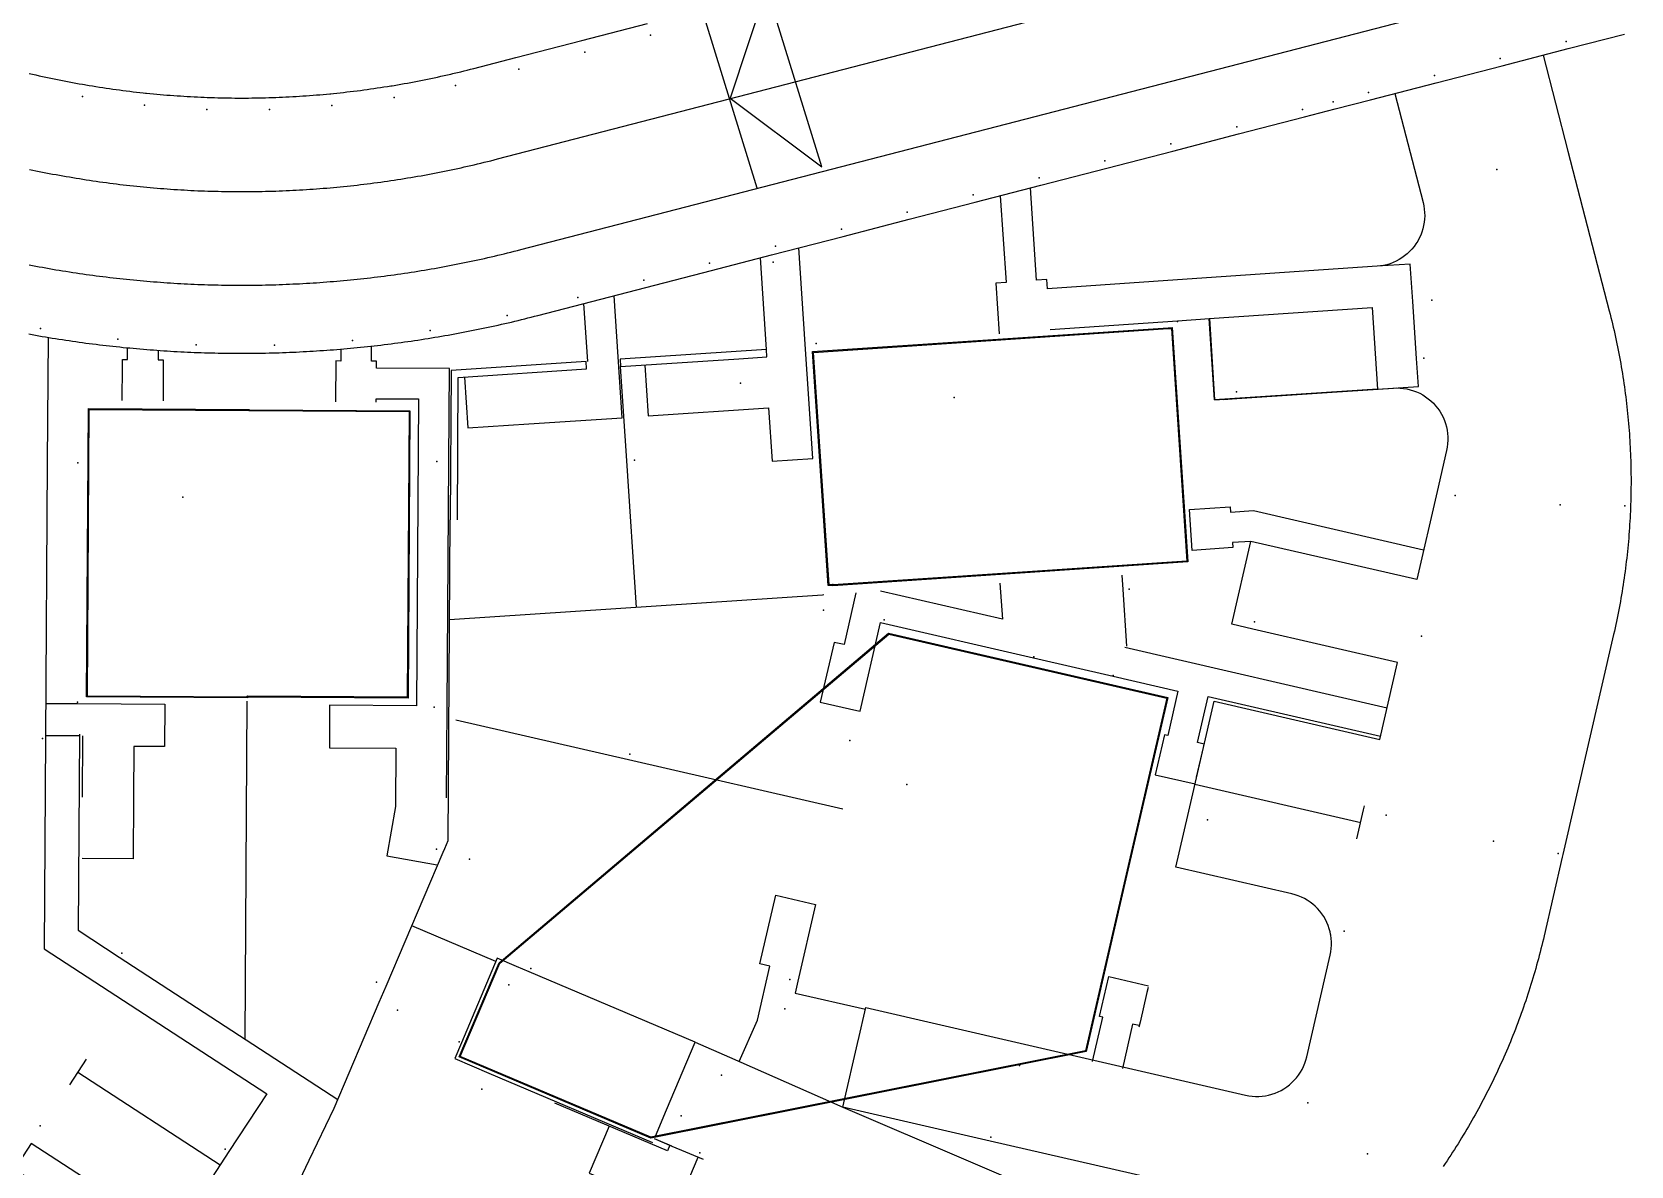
# Model space of a CAD drawing. Extents: x 0 to 368707, y -1 to 358204.
# Drawn here: x 368386.21 to 368433.2, y 357723.2 to 357756.52 of the extents above; entities that cross this region are included whole.
import ezdxf

# ---------------------------------------------------------------- set-up
doc = ezdxf.new("R2010")
doc.units = 0
doc.header["$MEASUREMENT"] = 0
for name, color, linetype in [('3D_LINES', 3, 'Continuous'), ('3D_Points', 1, 'Continuous'), ('PLOTS EXTERNAL LEVEL', 6, 'Continuous'), ('PLOTS FFL', 5, 'Continuous')]:
    doc.layers.add(name, color=color, linetype=linetype)

msp = doc.modelspace()

# ---------------------------------------------------------------- linework, layer by layer
at = {"layer": '3D_LINES'}
for points in [[(368386.129, 357752.487, 53.405), (368386.227, 357752.466, 53.405), (368386.324, 357752.446, 53.38), (368386.422, 357752.426, 53.38), (368386.52, 357752.407, 53.38), (368386.618, 357752.387, 53.38), (368386.716, 357752.368, 53.38), (368386.814, 357752.35, 53.38), (368386.912, 357752.331, 53.38), (368387.011, 357752.313, 53.38), (368387.109, 357752.296, 53.38), (368387.207, 357752.279, 53.38), (368387.306, 357752.262, 53.38), (368387.404, 357752.245, 53.38), (368387.503, 357752.229, 53.38), (368387.601, 357752.213, 53.38), (368387.7, 357752.197, 53.38), (368387.799, 357752.182, 53.38), (368387.897, 357752.167, 53.38), (368387.996, 357752.152, 53.38), (368388.095, 357752.137, 53.38), (368388.194, 357752.123, 53.38), (368388.293, 357752.11, 53.356), (368388.392, 357752.096, 53.356), (368388.491, 357752.083, 53.356), (368388.59, 357752.071, 53.356), (368388.689, 357752.058, 53.356), (368388.788, 357752.046, 53.356), (368388.887, 357752.034, 53.356), (368388.986, 357752.023, 53.356), (368389.085, 357752.012, 53.356), (368389.185, 357752.001, 53.356), (368389.284, 357751.991, 53.356), (368389.383, 357751.981, 53.356), (368389.483, 357751.971, 53.356), (368389.582, 357751.962, 53.356), (368389.682, 357751.953, 53.356), (368389.781, 357751.944, 53.356), (368389.881, 357751.935, 53.356), (368389.98, 357751.927, 53.356), (368390.08, 357751.92, 53.356), (368390.179, 357751.912, 53.356), (368390.279, 357751.905, 53.336), (368390.378, 357751.898, 53.336), (368390.478, 357751.892, 53.336), (368390.578, 357751.886, 53.336), (368390.677, 357751.88, 53.336), (368390.777, 357751.874, 53.336), (368390.877, 357751.869, 53.336), (368390.977, 357751.865, 53.336), (368391.076, 357751.86, 53.336), (368391.176, 357751.856, 53.336), (368391.276, 357751.852, 53.336), (368391.376, 357751.849, 53.336), (368391.475, 357751.846, 53.336), (368391.575, 357751.843, 53.336), (368391.675, 357751.841, 53.336), (368391.775, 357751.838, 53.336), (368391.875, 357751.837, 53.336), (368391.975, 357751.835, 53.336), (368392.074, 357751.834, 53.336), (368392.174, 357751.833, 53.336), (368392.274, 357751.833, 53.322), (368392.374, 357751.833, 53.322), (368392.474, 357751.833, 53.322), (368392.574, 357751.833, 53.322), (368392.674, 357751.834, 53.322), (368392.773, 357751.836, 53.322), (368392.873, 357751.837, 53.322), (368392.973, 357751.839, 53.322), (368393.073, 357751.841, 53.322), (368393.173, 357751.844, 53.322), (368393.273, 357751.847, 53.322), (368393.372, 357751.85, 53.322), (368393.472, 357751.853, 53.322), (368393.572, 357751.857, 53.322), (368393.672, 357751.861, 53.322), (368393.771, 357751.866, 53.322), (368393.871, 357751.871, 53.322), (368393.971, 357751.876, 53.322), (368394.071, 357751.882, 53.322), (368394.17, 357751.887, 53.322), (368394.27, 357751.894, 53.312), (368394.37, 357751.9, 53.312), (368394.469, 357751.907, 53.312), (368394.569, 357751.914, 53.312), (368394.668, 357751.922, 53.312), (368394.768, 357751.929, 53.312), (368394.867, 357751.938, 53.312), (368394.967, 357751.946, 53.312), (368395.066, 357751.955, 53.312), (368395.166, 357751.964, 53.312), (368395.265, 357751.974, 53.312), (368395.365, 357751.984, 53.312), (368395.464, 357751.994, 53.312), (368395.563, 357752.004, 53.312), (368395.662, 357752.015, 53.312), (368395.762, 357752.026, 53.312), (368395.861, 357752.038, 53.312), (368395.96, 357752.049, 53.312), (368396.059, 357752.062, 53.312), (368396.158, 357752.074, 53.312), (368396.257, 357752.087, 53.307), (368396.356, 357752.1, 53.307), (368396.455, 357752.114, 53.307), (368396.554, 357752.127, 53.307), (368396.653, 357752.141, 53.307), (368396.752, 357752.156, 53.307), (368396.85, 357752.171, 53.307), (368396.949, 357752.186, 53.307), (368397.048, 357752.201, 53.307), (368397.146, 357752.217, 53.307), (368397.245, 357752.233, 53.307), (368397.343, 357752.249, 53.307), (368397.442, 357752.266, 53.307), (368397.54, 357752.283, 53.307), (368397.639, 357752.301, 53.307), (368397.737, 357752.318, 53.307), (368397.835, 357752.337, 53.307), (368397.933, 357752.355, 53.307), (368398.031, 357752.374, 53.307), (368398.129, 357752.393, 53.307), (368398.227, 357752.412, 53.308), (368398.325, 357752.432, 53.308), (368398.423, 357752.452, 53.308), (368398.521, 357752.472, 53.308), (368398.618, 357752.493, 53.308), (368398.716, 357752.514, 53.308), (368398.814, 357752.535, 53.308), (368398.911, 357752.557, 53.308), (368399.009, 357752.579, 53.308), (368399.106, 357752.601, 53.308), (368399.203, 357752.624, 53.308), (368399.3, 357752.646, 53.308), (368399.397, 357752.67, 53.308), (368399.494, 357752.693, 53.308), (368399.591, 357752.717, 53.308), (368399.688, 357752.741, 53.308), (368399.785, 357752.766, 53.308), (368399.882, 357752.791, 53.308), (368431.813, 357761.061, 53.594)], [(368386.124, 357749.682, 53.38), (368386.222, 357749.663, 53.38), (368386.32, 357749.645, 53.38), (368386.418, 357749.626, 53.38), (368386.516, 357749.608, 53.38), (368386.614, 357749.591, 53.38), (368386.713, 357749.573, 53.38), (368386.811, 357749.556, 53.38), (368386.909, 357749.539, 53.38), (368387.008, 357749.523, 53.38), (368387.106, 357749.507, 53.38), (368387.205, 357749.491, 53.38), (368387.304, 357749.475, 53.38), (368387.402, 357749.46, 53.38), (368387.501, 357749.445, 53.38), (368387.6, 357749.431, 53.38), (368387.698, 357749.416, 53.38), (368387.797, 357749.402, 53.38), (368387.896, 357749.388, 53.356), (368387.995, 357749.375, 53.356), (368388.094, 357749.362, 53.356), (368388.193, 357749.349, 53.356), (368388.292, 357749.336, 53.356), (368388.391, 357749.324, 53.356), (368388.49, 357749.312, 53.356), (368388.589, 357749.301, 53.356), (368388.689, 357749.289, 53.356), (368388.788, 357749.278, 53.356), (368388.887, 357749.267, 53.356), (368388.986, 357749.257, 53.356), (368389.086, 357749.247, 53.356), (368389.185, 357749.237, 53.356), (368389.284, 357749.227, 53.356), (368389.384, 357749.218, 53.356), (368389.483, 357749.209, 53.356), (368389.583, 357749.201, 53.356), (368389.682, 357749.192, 53.356), (368389.782, 357749.184, 53.356), (368389.881, 357749.177, 53.356), (368389.981, 357749.169, 53.356), (368390.08, 357749.162, 53.336), (368390.18, 357749.155, 53.336), (368390.279, 357749.149, 53.336), (368390.379, 357749.143, 53.336), (368390.479, 357749.137, 53.336), (368390.578, 357749.131, 53.336), (368390.678, 357749.126, 53.336), (368390.778, 357749.121, 53.336), (368390.877, 357749.116, 53.336), (368390.977, 357749.112, 53.336), (368391.077, 357749.108, 53.336), (368391.177, 357749.104, 53.336), (368391.276, 357749.101, 53.336), (368391.376, 357749.097, 53.336), (368391.476, 357749.095, 53.336), (368391.576, 357749.092, 53.336), (368391.676, 357749.09, 53.336), (368391.775, 357749.088, 53.336), (368391.875, 357749.086, 53.336), (368391.975, 357749.085, 53.336), (368392.075, 357749.084, 53.336), (368392.175, 357749.083, 53.336), (368392.274, 357749.083, 53.321), (368392.374, 357749.083, 53.321), (368392.474, 357749.083, 53.321), (368392.574, 357749.083, 53.321), (368392.674, 357749.084, 53.321), (368392.774, 357749.085, 53.321), (368392.873, 357749.087, 53.321), (368392.973, 357749.088, 53.321), (368393.073, 357749.09, 53.321), (368393.173, 357749.093, 53.321), (368393.273, 357749.095, 53.321), (368393.372, 357749.098, 53.321), (368393.472, 357749.102, 53.321), (368393.572, 357749.105, 53.321), (368393.672, 357749.109, 53.321), (368393.771, 357749.113, 53.321), (368393.871, 357749.118, 53.321), (368393.971, 357749.122, 53.321), (368394.071, 357749.127, 53.321), (368394.17, 357749.133, 53.321), (368394.27, 357749.138, 53.321), (368394.37, 357749.144, 53.321), (368394.469, 357749.151, 53.312), (368394.569, 357749.157, 53.312), (368394.668, 357749.164, 53.312), (368394.768, 357749.171, 53.312), (368394.867, 357749.179, 53.312), (368394.967, 357749.187, 53.312), (368395.066, 357749.195, 53.312), (368395.166, 357749.203, 53.312), (368395.265, 357749.212, 53.312), (368395.365, 357749.221, 53.312), (368395.464, 357749.23, 53.312), (368395.564, 357749.24, 53.312), (368395.663, 357749.25, 53.312), (368395.762, 357749.26, 53.312), (368395.861, 357749.27, 53.312), (368395.961, 357749.281, 53.312), (368396.06, 357749.292, 53.312), (368396.159, 357749.304, 53.312), (368396.258, 357749.316, 53.312), (368396.357, 357749.328, 53.312), (368396.456, 357749.34, 53.312), (368396.555, 357749.353, 53.307), (368396.654, 357749.365, 53.307), (368396.753, 357749.379, 53.307), (368396.852, 357749.392, 53.307), (368396.951, 357749.406, 53.307), (368397.05, 357749.42, 53.307), (368397.149, 357749.435, 53.307), (368397.247, 357749.449, 53.307), (368397.346, 357749.464, 53.307), (368397.445, 357749.48, 53.307), (368397.543, 357749.495, 53.307), (368397.642, 357749.511, 53.307), (368397.74, 357749.528, 53.307), (368397.839, 357749.544, 53.307), (368397.937, 357749.561, 53.307), (368398.036, 357749.578, 53.307), (368398.134, 357749.596, 53.307), (368398.232, 357749.613, 53.307), (368398.33, 357749.631, 53.307), (368398.428, 357749.65, 53.307), (368398.526, 357749.668, 53.307), (368398.624, 357749.687, 53.307), (368398.722, 357749.707, 53.308), (368398.82, 357749.726, 53.308), (368398.918, 357749.746, 53.308), (368399.016, 357749.766, 53.308), (368399.114, 357749.787, 53.308), (368399.211, 357749.807, 53.308), (368399.309, 357749.828, 53.308), (368399.406, 357749.85, 53.308), (368399.504, 357749.871, 53.308), (368399.601, 357749.893, 53.308), (368399.698, 357749.915, 53.308), (368399.796, 357749.938, 53.308), (368399.893, 357749.961, 53.308), (368399.99, 357749.984, 53.308), (368400.087, 357750.007, 53.308), (368400.184, 357750.031, 53.308), (368400.281, 357750.055, 53.308), (368400.378, 357750.079, 53.308), (368400.475, 357750.104, 53.308), (368400.571, 357750.129, 53.308), (368432.503, 357758.399, 53.594)], [(368409.415, 357752.557, 53.384), (368407.935, 357757.337, 53.384), (368407.788, 357757.811, 53.384), (368406.721, 357754.583, 53.359), (368409.415, 357752.557, 53.384)], [(368405.883, 357757.202, 53.359), (368405.998, 357756.832, 53.359), (368407.51, 357751.948, 53.359)], [(368386.126, 357755.305, 53.405), (368386.223, 357755.283, 53.405), (368386.321, 357755.26, 53.405), (368386.418, 357755.238, 53.405), (368386.516, 357755.217, 53.405), (368386.613, 357755.196, 53.405), (368386.711, 357755.175, 53.405), (368386.809, 357755.154, 53.405), (368386.907, 357755.134, 53.38), (368387.005, 357755.114, 53.38), (368387.103, 357755.095, 53.38), (368387.201, 357755.076, 53.38), (368387.299, 357755.057, 53.38), (368387.398, 357755.038, 53.38), (368387.496, 357755.02, 53.38), (368387.594, 357755.003, 53.38), (368387.693, 357754.985, 53.38), (368387.747, 357754.976, 53.38), (368387.791, 357754.968, 53.38), (368387.89, 357754.952, 53.38), (368387.988, 357754.936, 53.38), (368388.087, 357754.92, 53.38), (368388.186, 357754.904, 53.38), (368388.285, 357754.889, 53.38), (368388.384, 357754.874, 53.38), (368388.483, 357754.86, 53.38), (368388.582, 357754.846, 53.38), (368388.681, 357754.832, 53.356), (368388.78, 357754.819, 53.356), (368388.879, 357754.806, 53.356), (368388.978, 357754.793, 53.356), (368389.077, 357754.781, 53.356), (368389.176, 357754.769, 53.356), (368389.276, 357754.758, 53.356), (368389.375, 357754.747, 53.356), (368389.474, 357754.736, 53.356), (368389.547, 357754.728, 53.356), (368389.574, 357754.726, 53.356), (368389.673, 357754.715, 53.356), (368389.773, 357754.706, 53.356), (368389.872, 357754.696, 53.356), (368389.972, 357754.688, 53.356), (368390.072, 357754.679, 53.356), (368390.171, 357754.671, 53.356), (368390.271, 357754.663, 53.356), (368390.371, 357754.655, 53.356), (368390.47, 357754.648, 53.336), (368390.57, 357754.642, 53.336), (368390.67, 357754.635, 53.336), (368390.77, 357754.629, 53.336), (368390.869, 357754.624, 53.336), (368390.969, 357754.618, 53.336), (368391.069, 357754.613, 53.336), (368391.169, 357754.609, 53.336), (368391.269, 357754.605, 53.336), (368391.359, 357754.601, 53.336), (368391.369, 357754.601, 53.336), (368391.469, 357754.597, 53.336), (368391.568, 357754.594, 53.336), (368391.668, 357754.591, 53.336), (368391.768, 357754.589, 53.336), (368391.868, 357754.587, 53.336), (368391.968, 357754.586, 53.336), (368392.068, 357754.584, 53.336), (368392.168, 357754.583, 53.336), (368392.268, 357754.583, 53.322), (368392.368, 357754.583, 53.322), (368392.468, 357754.583, 53.322), (368392.568, 357754.583, 53.322), (368392.668, 357754.584, 53.322), (368392.768, 357754.586, 53.322), (368392.868, 357754.587, 53.322), (368392.968, 357754.589, 53.322), (368393.068, 357754.592, 53.322), (368393.168, 357754.595, 53.322), (368393.174, 357754.595, 53.322), (368393.268, 357754.598, 53.322), (368393.368, 357754.601, 53.322), (368393.467, 357754.605, 53.322), (368393.567, 357754.609, 53.322), (368393.667, 357754.614, 53.322), (368393.767, 357754.619, 53.322), (368393.867, 357754.624, 53.322), (368393.967, 357754.63, 53.322), (368394.066, 357754.636, 53.322), (368394.166, 357754.643, 53.312), (368394.266, 357754.649, 53.312), (368394.366, 357754.657, 53.312), (368394.465, 357754.664, 53.312), (368394.565, 357754.672, 53.312), (368394.665, 357754.68, 53.312), (368394.764, 357754.689, 53.312), (368394.864, 357754.698, 53.312), (368394.963, 357754.707, 53.312), (368394.987, 357754.71, 53.312), (368395.063, 357754.717, 53.312), (368395.162, 357754.727, 53.312), (368395.262, 357754.738, 53.312), (368395.361, 357754.748, 53.312), (368395.46, 357754.76, 53.312), (368395.56, 357754.771, 53.312), (368395.659, 357754.783, 53.312), (368395.758, 357754.795, 53.312), (368395.857, 357754.808, 53.312), (368395.956, 357754.821, 53.307), (368396.056, 357754.834, 53.307), (368396.155, 357754.848, 53.307), (368396.254, 357754.862, 53.307), (368396.352, 357754.877, 53.307), (368396.451, 357754.892, 53.307), (368396.55, 357754.907, 53.307), (368396.649, 357754.922, 53.307), (368396.748, 357754.938, 53.307), (368396.788, 357754.945, 53.307), (368396.846, 357754.954, 53.307), (368396.945, 357754.971, 53.307), (368397.043, 357754.988, 53.307), (368397.142, 357755.005, 53.307), (368397.24, 357755.023, 53.307), (368397.338, 357755.041, 53.307), (368397.437, 357755.06, 53.307), (368397.535, 357755.079, 53.307), (368397.633, 357755.098, 53.307), (368397.731, 357755.117, 53.308), (368397.829, 357755.137, 53.308), (368397.927, 357755.157, 53.308), (368398.025, 357755.178, 53.308), (368398.122, 357755.199, 53.308), (368398.22, 357755.22, 53.308), (368398.318, 357755.242, 53.308), (368398.415, 357755.264, 53.308), (368398.513, 357755.286, 53.308), (368398.57, 357755.3, 53.308), (368398.61, 357755.309, 53.308), (368398.707, 357755.332, 53.308), (368398.804, 357755.356, 53.308), (368398.902, 357755.379, 53.308), (368398.999, 357755.404, 53.308), (368399.095, 357755.428, 53.308), (368399.192, 357755.453, 53.308), (368400.424, 357755.772, 53.313), (368402.36, 357756.274, 53.324), (368404.296, 357756.775, 53.339)], [(368386.113, 357747.649, 53.38), (368386.212, 357747.631, 53.38), (368386.31, 357747.613, 53.38), (368386.408, 357747.596, 53.38), (368386.507, 357747.579, 53.38), (368386.605, 357747.562, 53.38), (368386.704, 357747.546, 53.38), (368386.803, 357747.53, 53.38), (368386.901, 357747.514, 53.38), (368387, 357747.499, 53.38), (368387.099, 357747.483, 53.38), (368387.197, 357747.468, 53.38), (368387.296, 357747.454, 53.38), (368387.395, 357747.439, 53.38), (368387.494, 357747.425, 53.38), (368387.593, 357747.411, 53.356), (368387.692, 357747.398, 53.356), (368387.791, 357747.384, 53.356), (368387.89, 357747.371, 53.356), (368387.989, 357747.359, 53.356), (368388.088, 357747.346, 53.356), (368388.188, 357747.334, 53.356), (368388.287, 357747.322, 53.356), (368388.386, 357747.311, 53.356), (368388.485, 357747.299, 53.356), (368388.585, 357747.288, 53.356), (368388.684, 357747.278, 53.356), (368388.783, 357747.267, 53.356), (368388.883, 357747.257, 53.356), (368388.982, 357747.247, 53.356), (368389.082, 357747.238, 53.356), (368389.181, 357747.228, 53.356), (368389.281, 357747.219, 53.356), (368389.38, 357747.211, 53.356), (368389.48, 357747.202, 53.356), (368389.579, 357747.194, 53.356), (368389.679, 357747.186, 53.356), (368389.778, 357747.179, 53.356), (368389.878, 357747.171, 53.336), (368389.978, 357747.164, 53.336), (368390.077, 357747.158, 53.336), (368390.177, 357747.151, 53.336), (368390.277, 357747.145, 53.336), (368390.377, 357747.139, 53.336), (368390.476, 357747.134, 53.336), (368390.576, 357747.128, 53.336), (368390.676, 357747.123, 53.336), (368390.776, 357747.119, 53.336), (368390.876, 357747.114, 53.336), (368390.975, 357747.11, 53.336), (368391.075, 357747.106, 53.336), (368391.175, 357747.103, 53.336), (368391.275, 357747.1, 53.336), (368391.375, 357747.097, 53.336), (368391.475, 357747.094, 53.336), (368391.575, 357747.092, 53.336), (368391.675, 357747.089, 53.336), (368391.774, 357747.088, 53.336), (368391.874, 357747.086, 53.336), (368391.974, 357747.085, 53.336), (368392.074, 357747.084, 53.336), (368392.174, 357747.083, 53.336), (368392.274, 357747.083, 53.321), (368392.374, 357747.083, 53.321), (368392.474, 357747.083, 53.321), (368392.574, 357747.083, 53.321), (368392.674, 357747.084, 53.321), (368392.774, 357747.085, 53.321), (368392.873, 357747.086, 53.321), (368392.973, 357747.088, 53.321), (368393.073, 357747.09, 53.321), (368393.173, 357747.092, 53.321), (368393.273, 357747.095, 53.321), (368393.373, 357747.097, 53.321), (368393.473, 357747.1, 53.321), (368393.573, 357747.104, 53.321), (368393.672, 357747.107, 53.321), (368393.772, 357747.111, 53.321), (368393.872, 357747.116, 53.321), (368393.972, 357747.12, 53.321), (368394.072, 357747.125, 53.321), (368394.172, 357747.13, 53.321), (368394.271, 357747.135, 53.321), (368394.371, 357747.141, 53.321), (368394.471, 357747.147, 53.321), (368394.571, 357747.153, 53.312), (368394.67, 357747.16, 53.312), (368394.77, 357747.166, 53.312), (368394.87, 357747.173, 53.312), (368394.969, 357747.181, 53.312), (368395.069, 357747.188, 53.312), (368395.168, 357747.196, 53.312), (368395.268, 357747.205, 53.312), (368395.368, 357747.213, 53.312), (368395.467, 357747.222, 53.312), (368395.567, 357747.231, 53.312), (368395.666, 357747.24, 53.312), (368395.766, 357747.25, 53.312), (368395.865, 357747.26, 53.312), (368395.964, 357747.27, 53.312), (368396.064, 357747.281, 53.312), (368396.163, 357747.291, 53.312), (368396.262, 357747.302, 53.312), (368396.362, 357747.314, 53.312), (368396.461, 357747.325, 53.312), (368396.56, 357747.337, 53.312), (368396.659, 357747.35, 53.312), (368396.758, 357747.362, 53.312), (368396.857, 357747.375, 53.307), (368396.957, 357747.388, 53.307), (368397.056, 357747.401, 53.307), (368397.155, 357747.415, 53.307), (368397.253, 357747.429, 53.307), (368397.352, 357747.443, 53.307), (368397.451, 357747.458, 53.307), (368397.55, 357747.472, 53.307), (368397.649, 357747.487, 53.307), (368397.748, 357747.503, 53.307), (368397.846, 357747.518, 53.307), (368397.945, 357747.534, 53.307), (368398.043, 357747.551, 53.307), (368398.142, 357747.567, 53.307), (368398.24, 357747.584, 53.307), (368398.339, 357747.601, 53.307), (368398.437, 357747.618, 53.307), (368398.536, 357747.636, 53.307), (368398.634, 357747.654, 53.307), (368398.732, 357747.672, 53.307), (368398.83, 357747.69, 53.307), (368398.929, 357747.709, 53.307), (368399.027, 357747.728, 53.307), (368399.125, 357747.747, 53.308), (368399.223, 357747.767, 53.308), (368399.321, 357747.787, 53.308), (368399.418, 357747.807, 53.308), (368399.516, 357747.828, 53.308), (368399.614, 357747.848, 53.308), (368399.712, 357747.869, 53.308), (368399.809, 357747.891, 53.308), (368399.907, 357747.912, 53.308), (368400.004, 357747.934, 53.308), (368400.102, 357747.956, 53.308), (368400.199, 357747.978, 53.308), (368400.296, 357748.001, 53.308), (368400.394, 357748.024, 53.308), (368400.491, 357748.047, 53.308), (368400.588, 357748.071, 53.308), (368400.685, 357748.095, 53.308), (368400.782, 357748.119, 53.308), (368400.879, 357748.143, 53.308), (368400.976, 357748.168, 53.308), (368401.073, 357748.193, 53.308), (368404.241, 357749.013, 53.324), (368406.177, 357749.515, 53.339), (368407.938, 357749.971, 53.5), (368410.049, 357750.517, 53.384), (368411.985, 357751.019, 53.409), (368413.921, 357751.52, 53.434), (368415.857, 357752.022, 53.459), (368417.793, 357752.523, 53.484), (368419.73, 357753.025, 53.508), (368421.666, 357753.526, 53.53), (368423.602, 357754.027, 53.549), (368424.505, 357754.261, 53.556), (368425.538, 357754.529, 53.564), (368427.474, 357755.03, 53.576), (368429.41, 357755.532, 53.585), (368431.346, 357756.033, 53.591), (368433.004, 357756.463, 53.594)], [(368430.612, 357755.843, 53.591), (368431.342, 357753.025, 53.68), (368432.558, 357748.328, 53.783), (368432.583, 357748.233, 53.785), (368432.607, 357748.137, 53.787), (368432.631, 357748.04, 53.789), (368432.654, 357747.944, 53.792), (368432.676, 357747.848, 53.794), (368432.699, 357747.751, 53.796), (368432.72, 357747.655, 53.798), (368432.742, 357747.558, 53.8), (368432.762, 357747.461, 53.8), (368432.783, 357747.364, 53.8), (368432.803, 357747.268, 53.8), (368432.822, 357747.17, 53.8), (368432.841, 357747.073, 53.8), (368432.859, 357746.976, 53.8), (368432.877, 357746.879, 53.8), (368432.894, 357746.781, 53.8), (368432.911, 357746.684, 53.8), (368432.928, 357746.586, 53.8), (368432.944, 357746.488, 53.8), (368432.959, 357746.391, 53.8), (368432.974, 357746.293, 53.8), (368432.989, 357746.195, 53.8), (368433.003, 357746.097, 53.8), (368433.016, 357745.999, 53.8), (368433.029, 357745.901, 53.8), (368433.042, 357745.802, 53.8), (368433.054, 357745.704, 53.8), (368433.065, 357745.606, 53.8), (368433.076, 357745.508, 53.8), (368433.087, 357745.409, 53.8), (368433.097, 357745.311, 53.8), (368433.107, 357745.212, 53.8), (368433.116, 357745.114, 53.8), (368433.125, 357745.015, 53.8), (368433.133, 357744.916, 53.8), (368433.141, 357744.818, 53.8), (368433.148, 357744.719, 53.8), (368433.154, 357744.62, 53.8), (368433.161, 357744.521, 53.8), (368433.166, 357744.423, 53.8), (368433.172, 357744.324, 53.8), (368433.176, 357744.225, 53.8), (368433.181, 357744.126, 53.8), (368433.184, 357744.027, 53.8), (368433.188, 357743.928, 53.8), (368433.191, 357743.829, 53.8), (368433.193, 357743.73, 53.8), (368433.195, 357743.631, 53.8), (368433.196, 357743.532, 53.8), (368433.197, 357743.433, 53.8), (368433.197, 357743.334, 53.8), (368433.197, 357743.235, 53.8), (368433.196, 357743.136, 53.8), (368433.195, 357743.037, 53.8), (368433.194, 357742.938, 53.8), (368433.192, 357742.839, 53.8), (368433.189, 357742.74, 53.8), (368433.186, 357742.642, 53.8), (368433.183, 357742.555, 53.8), (368433.182, 357742.543, 53.8), (368433.178, 357742.444, 53.8), (368433.174, 357742.345, 53.8), (368433.169, 357742.246, 53.8), (368433.163, 357742.147, 53.8), (368433.157, 357742.048, 53.8), (368433.151, 357741.95, 53.8), (368433.144, 357741.851, 53.8), (368433.136, 357741.752, 53.8), (368433.128, 357741.653, 53.8), (368433.12, 357741.555, 53.8), (368433.111, 357741.456, 53.8), (368433.101, 357741.358, 53.8), (368433.091, 357741.259, 53.8), (368433.081, 357741.161, 53.8), (368433.07, 357741.062, 53.8), (368433.059, 357740.964, 53.8), (368433.047, 357740.866, 53.8), (368433.034, 357740.768, 53.8), (368433.022, 357740.669, 53.8), (368433.008, 357740.571, 53.8), (368432.994, 357740.473, 53.8), (368432.98, 357740.375, 53.8), (368432.965, 357740.278, 53.8), (368432.95, 357740.18, 53.8), (368432.934, 357740.082, 53.8), (368432.918, 357739.984, 53.8), (368432.901, 357739.887, 53.8), (368432.884, 357739.789, 53.8), (368432.866, 357739.692, 53.8), (368432.848, 357739.595, 53.8), (368432.83, 357739.497, 53.8), (368432.81, 357739.4, 53.8), (368432.791, 357739.303, 53.8), (368432.771, 357739.206, 53.8), (368432.75, 357739.109, 53.8), (368432.729, 357739.013, 53.8), (368432.708, 357738.916, 53.8), (368432.686, 357738.82, 53.8), (368431.194, 357732.352, 54.05), (368431.177, 357732.276, 54.05), (368430.644, 357729.967, 54.05), (368430.621, 357729.87, 54.05), (368430.598, 357729.774, 54.05), (368430.575, 357729.677, 54.05), (368430.551, 357729.581, 54.05), (368430.526, 357729.485, 54.05), (368430.502, 357729.389, 54.05), (368430.476, 357729.293, 54.05), (368430.45, 357729.197, 54.05), (368430.424, 357729.102, 54.05), (368430.397, 357729.006, 54.05), (368430.37, 357728.911, 54.05), (368430.342, 357728.816, 54.05), (368430.314, 357728.721, 54.05), (368430.285, 357728.626, 54.05), (368430.256, 357728.531, 54.05), (368430.226, 357728.436, 54.05), (368430.196, 357728.342, 54.05), (368430.166, 357728.248, 54.05), (368430.135, 357728.153, 54.05), (368430.103, 357728.059, 54.05), (368430.071, 357727.966, 54.05), (368430.039, 357727.872, 54.05), (368430.006, 357727.778, 54.05), (368429.973, 357727.685, 54.05), (368429.939, 357727.592, 54.05), (368429.904, 357727.499, 54.071), (368429.87, 357727.406, 54.092), (368429.834, 357727.313, 54.113), (368429.799, 357727.221, 54.133), (368429.763, 357727.128, 54.154), (368429.726, 357727.036, 54.175), (368429.689, 357726.944, 54.196), (368429.652, 357726.852, 54.217), (368429.614, 357726.761, 54.238), (368429.575, 357726.669, 54.258), (368429.536, 357726.578, 54.279), (368429.497, 357726.487, 54.3), (368429.457, 357726.396, 54.3), (368429.417, 357726.306, 54.3), (368429.376, 357726.215, 54.3), (368429.335, 357726.125, 54.3), (368429.294, 357726.035, 54.3), (368429.252, 357725.945, 54.3), (368429.209, 357725.855, 54.3), (368429.166, 357725.766, 54.3), (368429.123, 357725.677, 54.3), (368429.079, 357725.588, 54.3), (368429.035, 357725.499, 54.3), (368428.99, 357725.411, 54.3), (368428.945, 357725.322, 54.3), (368428.9, 357725.234, 54.3), (368428.854, 357725.146, 54.3), (368428.808, 357725.059, 54.3), (368428.761, 357724.971, 54.3), (368428.713, 357724.884, 54.3), (368428.666, 357724.797, 54.3), (368428.618, 357724.71, 54.3), (368428.569, 357724.624, 54.3), (368428.52, 357724.538, 54.3), (368428.471, 357724.452, 54.3), (368428.421, 357724.366, 54.3), (368428.371, 357724.281, 54.3), (368428.32, 357724.195, 54.3), (368428.269, 357724.11, 54.3), (368428.217, 357724.026, 54.3), (368428.165, 357723.941, 54.3), (368428.113, 357723.857, 54.3), (368428.06, 357723.773, 54.3), (368428.007, 357723.689, 54.3), (368427.953, 357723.606, 54.3), (368427.899, 357723.523, 54.3), (368427.845, 357723.44, 54.3), (368427.79, 357723.357, 54.3), (368427.735, 357723.275, 54.3), (368427.679, 357723.193, 54.3)], [(368426.256, 357754.715, 53.564), (368427.086, 357751.511, 53.68), (368427.107, 357751.416, 53.68), (368427.122, 357751.319, 53.68), (368427.131, 357751.222, 53.68), (368427.134, 357751.124, 53.85), (368427.13, 357751.027, 53.85), (368427.119, 357750.93, 53.85), (368427.103, 357750.834, 53.85), (368427.08, 357750.739, 53.85), (368427.051, 357750.645, 53.85), (368427.017, 357750.554, 53.85), (368426.976, 357750.465, 53.85), (368426.929, 357750.38, 53.85), (368426.878, 357750.297, 53.85), (368426.82, 357750.218, 53.85), (368426.758, 357750.142, 53.85), (368426.691, 357750.071, 53.85), (368426.62, 357750.005, 53.85), (368426.544, 357749.943, 53.85), (368426.465, 357749.886, 53.85), (368426.382, 357749.835, 53.85), (368426.296, 357749.789, 53.85), (368426.207, 357749.749, 53.85), (368426.115, 357749.714, 53.85), (368426.022, 357749.686, 53.85), (368425.927, 357749.664, 53.85), (368425.831, 357749.648, 53.85), (368425.734, 357749.638, 53.85)], [(368421.208, 357745.728, 53.8), (368421.613, 357745.755, 53.8), (368425.751, 357746.031, 53.9), (368426.948, 357746.111, 53.9), (368426.894, 357746.925, 53.9), (368426.781, 357748.606, 53.85), (368426.708, 357749.703, 53.85), (368425.734, 357749.638, 53.85), (368420.721, 357749.303, 53.8), (368416.047, 357748.974, 53.459), (368416.029, 357749.246, 53.459), (368415.73, 357749.226, 53.459), (368415.548, 357751.942, 53.459)], [(368414.662, 357751.712, 53.434), (368414.832, 357749.166, 53.434), (368414.533, 357749.146, 53.434), (368414.633, 357747.649, 53.95)], [(368404.213, 357746.738, 53.324), (368404.313, 357745.241, 53.7), (368407.855, 357745.478, 53.8), (368407.96, 357743.909, 53.8), (368409.157, 357743.989, 53.8), (368408.932, 357747.353, 53.8), (368408.743, 357750.179, 53.359)], [(368407.79, 357747.192, 53.8), (368407.611, 357749.886, 53.5)], [(368398.912, 357746.384, 53.307), (368399.012, 357744.887, 53.35), (368400.808, 357745.007, 53.35), (368403.552, 357745.19, 53.7), (368403.313, 357748.773, 53.324)], [(368402.54, 357746.842, 53.313), (368402.426, 357748.543, 53.313)], [(368416.132, 357747.777, 53.95), (368419.866, 357748.04, 53.8), (368420.806, 357748.106, 53.8), (368420.961, 357745.711, 53.8), (368420.801, 357748.106, 53.8), (368425.591, 357748.426, 53.85), (368425.751, 357746.031, 53.9), (368420.961, 357745.711, 53.8), (368426.214, 357746.062, 53.9), (368426.314, 357746.066, 53.9), (368426.413, 357746.062, 53.9), (368426.513, 357746.052, 53.9), (368426.611, 357746.036, 53.9), (368426.708, 357746.013, 53.9), (368426.804, 357745.983, 53.9), (368426.897, 357745.948, 53.9), (368426.988, 357745.906, 53.9), (368427.075, 357745.858, 53.9), (368427.16, 357745.804, 53.9), (368427.24, 357745.745, 53.9), (368427.317, 357745.681, 53.9), (368427.389, 357745.612, 53.9), (368427.456, 357745.538, 53.9), (368427.518, 357745.46, 53.9), (368427.575, 357745.378, 53.9), (368427.626, 357745.292, 53.9), (368427.672, 357745.203, 53.9), (368427.711, 357745.112, 53.9), (368427.744, 357745.017, 53.9), (368427.771, 357744.921, 53.95), (368427.792, 357744.824, 53.95), (368427.805, 357744.725, 53.95), (368427.813, 357744.625, 53.95), (368427.813, 357744.525, 53.95), (368427.807, 357744.426, 53.95), (368427.795, 357744.326, 53.95), (368427.775, 357744.229, 53.95), (368427.498, 357743.024, 53.95), (368426.9, 357740.433, 54.05), (368422.028, 357741.556, 53.9), (368421.489, 357741.52, 53.9), (368421.499, 357741.371, 53.9), (368420.302, 357741.291, 53.8), (368420.222, 357742.488, 53.8), (368421.419, 357742.568, 53.8), (368421.429, 357742.418, 53.9), (368422.101, 357742.463, 53.9), (368427.102, 357741.31, 53.95)], [(368386.678, 357747.55, 53.38), (368386.654, 357743.871, 53.35), (368386.602, 357735.805, 53.475), (368386.563, 357729.588, 53.55), (368393.104, 357725.328, 53.6), (368391.995, 357723.626, 53.6), (368390.375, 357721.138, 53.65), (368386.185, 357723.867, 53.55), (368385.694, 357723.112, 53.55), (368389.884, 357720.384, 53.65), (368388.864, 357718.818, 53.7), (368387.156, 357716.194, 53.8), (368382.966, 357718.923, 53.65), (368382.475, 357718.168, 53.65), (368386.665, 357715.44, 53.8), (368385.6, 357713.805, 53.9), (368383.936, 357711.25, 54), (368379.746, 357713.978, 53.75), (368379.2, 357713.141, 53.75)], [(368388.858, 357745.696, 53.356), (368388.864, 357746.696, 53.356), (368388.866, 357746.896, 53.356), (368389.016, 357746.895, 53.356), (368389.018, 357747.244, 53.356)], [(368389.917, 357747.169, 53.336), (368389.916, 357746.889, 53.336), (368390.066, 357746.888, 53.336), (368390.058, 357745.688, 53.336)], [(368395.283, 357747.206, 53.312), (368395.281, 357746.855, 53.312), (368395.131, 357746.856, 53.312), (368395.123, 357745.656, 53.312)], [(368398.391, 357734.019, 53.7), (368398.408, 357736.686, 53.35), (368398.454, 357743.899, 53.35), (368398.472, 357746.634, 53.307), (368396.33, 357746.648, 53.312), (368396.331, 357746.848, 53.312), (368396.181, 357746.849, 53.312), (368396.184, 357747.294, 53.312)], [(368407.805, 357746.978, 53.8), (368407.79, 357747.192, 53.8), (368403.488, 357746.905, 53.313), (368403.502, 357746.69, 53.313), (368406.981, 357746.923, 53.8), (368407.805, 357746.978, 53.8)], [(368398.708, 357742.191, 53.35), (368398.735, 357746.372, 53.307), (368402.504, 357746.624, 53.313), (368402.49, 357746.838, 53.313), (368398.521, 357746.573, 53.307), (368398.493, 357742.193, 53.35)], [(368403.975, 357739.614, 53.7), (368403.687, 357743.927, 53.7), (368403.502, 357746.69, 53.313)], [(368396.323, 357745.648, 53.312), (368396.324, 357745.748, 53.312), (368397.566, 357745.74, 53.35), (368397.508, 357736.725, 53.35), (368394.954, 357736.741, 53.35), (368394.946, 357735.494, 53.35), (368396.901, 357735.481, 53.35), (368396.89, 357733.765, 53.7), (368396.634, 357732.317, 53.7), (368398.111, 357732.056, 53.7)], [(368350.771, 357735.743, 53.7), (368361.382, 357725.823, 54), (368364.853, 357722.579, 54.15), (368365.183, 357722.27, 54.15), (368372.236, 357717.677, 54), (368373.968, 357716.548, 53.9), (368375.652, 357715.452, 53.9), (368378.899, 357713.337, 53.75), (368387.042, 357708.035, 54.35), (368388.241, 357710.549, 54.35), (368390.052, 357714.348, 54.35), (368391.879, 357718.18, 54.35), (368394.356, 357723.375, 54.2), (368395.083, 357724.898, 54.2), (368396.41, 357728.013, 54.05), (368396.61, 357728.484, 53.9), (368398.29, 357732.427, 53.7), (368398.335, 357732.533, 53.7), (368398.433, 357732.763, 53.7), (368398.493, 357742.193, 53.35)], [(368410.487, 357726.882, 54), (368410.712, 357727.857, 54), (368415.374, 357726.782, 54), (368421.867, 357725.284, 54.4), (368421.963, 357725.265, 54.4), (368422.061, 357725.253, 54.4), (368422.159, 357725.246, 54.4), (368422.257, 357725.247, 54.4), (368422.355, 357725.253, 54.4), (368422.452, 357725.266, 54.4), (368422.548, 357725.286, 54.4), (368422.643, 357725.311, 54.4), (368422.736, 357725.343, 54.4), (368422.827, 357725.381, 54.4), (368422.914, 357725.424, 54.4), (368422.999, 357725.474, 54.4), (368423.081, 357725.528, 54.4), (368423.159, 357725.588, 54.4), (368423.201, 357725.625, 54.4), (368423.232, 357725.653, 54.4), (368423.301, 357725.723, 54.4), (368423.366, 357725.797, 54.4), (368423.426, 357725.875, 54.4), (368423.48, 357725.957, 54.4), (368423.529, 357726.042, 54.4), (368423.572, 357726.13, 54.4), (368423.609, 357726.221, 54.4), (368423.641, 357726.314, 54.4), (368423.666, 357726.409, 54.4), (368424.356, 357729.4, 54.25), (368424.375, 357729.496, 54.25), (368424.387, 357729.594, 54.25), (368424.393, 357729.692, 54.25), (368424.393, 357729.79, 54.25), (368424.387, 357729.888, 54.25), (368424.373, 357729.985, 54.25), (368424.367, 357730.018, 54.25), (368424.354, 357730.081, 54.25), (368424.328, 357730.176, 54.25), (368424.297, 357730.269, 54.25), (368424.259, 357730.359, 54.25), (368424.215, 357730.447, 54.25), (368424.166, 357730.532, 54.25), (368424.111, 357730.614, 54.25), (368424.051, 357730.692, 54.25), (368423.986, 357730.765, 54.25), (368423.917, 357730.834, 54.25), (368423.843, 357730.899, 54.25), (368423.765, 357730.959, 54.25), (368423.683, 357731.013, 54.25), (368423.598, 357731.062, 54.25), (368423.51, 357731.105, 54.25), (368423.419, 357731.142, 54.25), (368423.326, 357731.174, 54.25), (368423.231, 357731.199, 54.25), (368419.821, 357731.985, 54.15), (368420.171, 357733.504, 54.15), (368420.944, 357736.857, 53.9), (368425.816, 357735.734, 54.2), (368426.338, 357737.997, 54.05), (368422.086, 357738.977, 53.9), (368421.466, 357739.12, 53.9), (368422.028, 357741.556, 53.9)], [(368418.383, 357738.474, 54), (368418.272, 357740.143, 53.8), (368418.243, 357740.567, 53.8)], [(368414.651, 357740.327, 53.85), (368414.722, 357739.267, 53.85), (368411.144, 357740.093, 53.85)], [(368409.475, 357739.981, 53.8), (368409.435, 357739.978, 53.8), (368398.475, 357739.246, 53.35)], [(368410.421, 357740.044, 53.8), (368410.07, 357738.521, 53.8), (368409.778, 357738.588, 53.8), (368409.373, 357736.834, 54), (368410.444, 357736.587, 54), (368410.542, 357736.565, 54), (368411.143, 357739.169, 53.85), (368415.64, 357738.132, 53.85), (368417.976, 357737.593, 54), (368419.884, 357737.153, 54), (368419.583, 357735.848, 54), (368419.485, 357735.87, 54), (368419.215, 357734.701, 54.15), (368420.385, 357734.431, 54.15)], [(368426.03, 357736.659, 54.05), (368418.323, 357738.437, 54)], [(368386.609, 357736.795, 53.35), (368387.545, 357736.789, 53.35), (368390.109, 357736.772, 53.35), (368390.101, 357735.525, 53.35), (368389.201, 357735.531, 53.35), (368389.191, 357734.028, 53.475), (368389.18, 357732.228, 53.55), (368387.68, 357732.238, 53.55)], [(368392.037, 357736.86, 53.35), (368392.037, 357736.86, 53.35)], [(368392.471, 357726.934, 53.6), (368392.534, 357736.857, 53.35)], [(368420.654, 357735.6, 54.15), (368420.46, 357735.645, 54.15), (368420.772, 357737, 53.9), (368425.839, 357735.831, 54.2)], [(368387.603, 357735.888, 53.35), (368387.566, 357730.128, 53.55), (368388.772, 357729.343, 53.55), (368395.194, 357725.16, 54.2)], [(368398.664, 357736.316, 53.35), (368403.736, 357735.146, 53.7), (368410.034, 357733.693, 54.15)], [(368387.603, 357735.838, 53.35), (368386.603, 357735.845, 53.475)], [(368387.691, 357734.038, 53.475), (368387.703, 357735.838, 53.35)], [(368420.43, 357734.626, 54.15), (368420.632, 357735.503, 54.15), (368420.666, 357735.649, 54.15)], [(368420.383, 357734.421, 54.15), (368425.255, 357733.298, 54.2)], [(368425.142, 357732.811, 54.2), (368425.34, 357733.668, 54.2), (368425.367, 357733.785, 54.2)], [(368406.992, 357726.271, 54.1), (368407.525, 357727.485, 54), (368407.891, 357729.072, 54), (368407.598, 357729.139, 54), (368408.064, 357731.159, 54), (368409.234, 357730.889, 54), (368408.712, 357728.629, 54), (368408.633, 357728.285, 54), (368410.7, 357727.808, 54)], [(368399.842, 357729.215, 54.15), (368397.371, 357730.263, 53.9)], [(368405.697, 357726.84, 54.1), (368400.82, 357728.909, 54.15), (368400.448, 357729.067, 54.15), (368399.881, 357729.307, 54.15), (368398.826, 357726.822, 54.15), (368398.629, 357726.357, 54.15), (368399.627, 357725.933, 54.15), (368404.445, 357723.89, 54.15)], [(368417.374, 357726.269, 54), (368417.675, 357727.575, 54), (368417.577, 357727.597, 54), (368417.847, 357728.767, 54), (368419.016, 357728.497, 54)], [(368419.005, 357728.448, 54), (368418.971, 357728.302, 54), (368418.769, 357727.425, 54), (368418.735, 357727.279, 54)], [(368405.697, 357726.84, 54.1), (368406.701, 357726.399, 54.1), (368410.038, 357724.933, 54), (368410.498, 357726.931, 54)], [(368418.747, 357727.328, 54), (368418.552, 357727.372, 54), (368418.251, 357726.067, 54)], [(368404.525, 357724.078, 54.15), (368404.855, 357724.855, 54.15), (368405.697, 357726.84, 54.1)], [(368387.795, 357726.339, 53.55), (368387.304, 357725.584, 53.55)], [(368387.55, 357725.962, 53.55), (368391.74, 357723.233, 53.6)], [(368404.955, 357723.812, 54.2), (368404.886, 357723.648, 54.2), (368401.572, 357725.054, 54.15)], [(368410.038, 357724.933, 54), (368413.717, 357723.357, 54.1), (368418.454, 357721.327, 54.5)], [(368419.103, 357722.843, 54.5), (368414.361, 357723.936, 54.1), (368410.038, 357724.933, 54)], [(368403.171, 357724.376, 54.15), (368402.585, 357722.995, 54.15), (368404.3, 357722.267, 54.2), (368403.476, 357720.325, 54.35), (368403.154, 357720.462, 54.35), (368402.451, 357718.805, 54.35), (368403.602, 357718.317, 54.35), (368403.866, 357718.94, 54.35), (368404.724, 357720.963, 54.35), (368405.784, 357723.46, 54.2)], [(368404.495, 357724.007, 54.15), (368405.006, 357723.79, 54.2), (368404.546, 357723.985, 54.15)], [(368405.006, 357723.79, 54.2), (368405.926, 357723.4, 54.2)]]:
    msp.add_polyline3d(points, dxfattribs=at)
at = {"layer": '3D_Points'}
for p in [(368404.386, 357756.431, 53.339), (368431.291, 357756.247, 53.591), (368402.449, 357755.932, 53.324), (368429.355, 357755.746, 53.585), (368400.513, 357755.429, 53.313), (368427.419, 357755.244, 53.576), (368398.651, 357754.952, 53.308), (368425.482, 357754.743, 53.564), (368387.687, 357754.627, 53.38), (368389.51, 357754.375, 53.356), (368391.345, 357754.246, 53.336), (368393.185, 357754.245, 53.322), (368395.021, 357754.361, 53.312), (368396.846, 357754.594, 53.307), (368423.546, 357754.241, 53.549), (368424.449, 357754.475, 53.556), (368421.61, 357753.74, 53.53), (368419.674, 357753.239, 53.508), (368417.738, 357752.737, 53.484), (368429.256, 357752.484, 53.68), (368415.802, 357752.236, 53.459), (368413.866, 357751.734, 53.434), (368411.93, 357751.233, 53.409), (368409.994, 357750.731, 53.384), (368408.057, 357750.23, 53.359), (368406.121, 357749.728, 53.339), (368407.992, 357749.761, 53.5), (368404.185, 357749.227, 53.324), (368402.249, 357748.726, 53.313), (368427.347, 357748.644, 53.85), (368400.167, 357748.197, 53.308), (368386.453, 357747.812, 53.38), (368397.909, 357747.751, 53.307), (368419.868, 357748.016, 53.8), (368388.732, 357747.494, 53.356), (368391.028, 357747.328, 53.336), (368393.329, 357747.316, 53.321), (368395.627, 357747.457, 53.312), (368409.248, 357747.374, 53.8), (368427.108, 357746.939, 53.9), (368407.029, 357746.209, 53.8), (368413.307, 357745.786, 53.95), (368421.6, 357745.951, 53.8), (368387.554, 357743.865, 53.35), (368398.102, 357743.901, 53.35), (368403.909, 357743.942, 53.7), (368428.031, 357742.901, 53.95), (368390.638, 357742.852, 53.5), (368431.112, 357742.63, 53.85), (368433.016, 357742.603, 53.8), (368418.447, 357740.154, 53.8), (368409.465, 357739.534, 53.8), (368411.253, 357739.25, 53.85), (368422.136, 357739.196, 53.9), (368427.044, 357738.775, 54.05), (368415.647, 357738.162, 53.85), (368417.981, 357737.614, 54), (368387.546, 357736.827, 53.35), (368398.023, 357736.689, 53.35), (368386.52, 357735.768, 53.475), (368410.241, 357735.705, 54), (368403.772, 357735.301, 53.7), (368411.918, 357734.414, 54.15), (368426.006, 357733.514, 54.2), (368420.753, 357733.37, 54.15), (368429.151, 357732.743, 54.1), (368398.098, 357732.508, 53.7), (368399.066, 357732.222, 53.7), (368431.059, 357732.383, 54.05), (368424.763, 357730.098, 54.25), (368388.848, 357729.46, 53.55), (368400.863, 357729.01, 54.15), (368396.331, 357728.603, 53.9), (368400.22, 357728.529, 54.15), (368408.476, 357728.683, 54), (368396.945, 357727.785, 54.05), (368408.33, 357727.825, 54), (368398.764, 357726.848, 54.15), (368415.228, 357726.151, 54), (368406.469, 357725.869, 54.1), (368399.427, 357725.46, 54.15), (368423.702, 357725.057, 54.4), (368405.282, 357724.674, 54.15), (368386.446, 357724.381, 53.55), (368391.884, 357723.698, 53.6), (368414.386, 357724.048, 54.1), (368405.836, 357723.59, 54.2), (368425.457, 357723.565, 54.35)]:
    msp.add_point(p, dxfattribs=at)
at = {"layer": 'PLOTS EXTERNAL LEVEL'}
for points in [[(368409.147, 357747.133, 53.8), (368409.148, 357747.133, 53.8), (368419.598, 357747.831, 53.8), (368419.714, 357747.839, 53.8), (368419.714, 357747.839, 53.8), (368419.714, 357747.838, 53.8), (368420.174, 357740.95, 53.8), (368420.174, 357740.95, 53.8), (368420.174, 357740.95, 53.8), (368409.739, 357740.253, 53.8), (368409.739, 357740.253, 53.8), (368409.739, 357740.253, 53.8), (368409.738, 357740.258, 53.8), (368409.738, 357740.259, 53.8), (368409.738, 357740.259, 53.8), (368409.738, 357740.26, 53.8), (368409.738, 357740.26, 53.8), (368409.738, 357740.261, 53.8), (368409.737, 357740.261, 53.8), (368409.737, 357740.262, 53.8), (368409.736, 357740.262, 53.8), (368409.736, 357740.263, 53.8), (368409.735, 357740.263, 53.8), (368409.735, 357740.263, 53.8), (368409.734, 357740.263, 53.8), (368409.734, 357740.263, 53.8), (368409.733, 357740.264, 53.8), (368409.733, 357740.264, 53.8), (368409.732, 357740.264, 53.8), (368409.607, 357740.255, 53.8), (368409.607, 357740.255, 53.8), (368409.607, 357740.255, 53.8), (368409.147, 357747.133, 53.8), (368409.147, 357747.133, 53.8)], [(368387.81, 357736.987, 53.35), (368387.81, 357736.987, 53.35), (368387.864, 357745.456, 53.35), (368387.864, 357745.456, 53.35), (368387.864, 357745.456, 53.35), (368392.589, 357745.426, 53.321), (368392.589, 357745.426, 53.321), (368392.589, 357745.426, 53.321), (368392.589, 357745.426, 53.321), (368392.589, 357745.425, 53.321), (368392.59, 357745.425, 53.321), (368392.59, 357745.424, 53.321), (368392.59, 357745.424, 53.321), (368392.591, 357745.423, 53.321), (368392.591, 357745.423, 53.321), (368392.592, 357745.422, 53.321), (368392.592, 357745.422, 53.321), (368392.593, 357745.422, 53.321), (368392.594, 357745.422, 53.321), (368392.594, 357745.422, 53.321), (368392.595, 357745.422, 53.321), (368397.314, 357745.392, 53.35), (368397.314, 357745.392, 53.35), (368397.314, 357745.391, 53.35), (368397.26, 357736.949, 53.35), (368397.26, 357736.949, 53.35), (368397.26, 357736.949, 53.35), (368392.541, 357736.979, 53.35), (368392.54, 357736.979, 53.35), (368392.54, 357736.979, 53.35), (368392.539, 357736.979, 53.35), (368392.539, 357736.978, 53.35), (368392.538, 357736.978, 53.35), (368392.538, 357736.978, 53.35), (368392.537, 357736.978, 53.35), (368392.537, 357736.977, 53.35), (368392.536, 357736.977, 53.35), (368392.536, 357736.976, 53.35), (368392.536, 357736.976, 53.35), (368392.535, 357736.975, 53.35), (368392.535, 357736.975, 53.35), (368392.535, 357736.974, 53.35), (368392.535, 357736.974, 53.35), (368392.535, 357736.973, 53.35), (368392.535, 357736.957, 53.35), (368392.535, 357736.957, 53.35), (368392.535, 357736.957, 53.35), (368387.81, 357736.987, 53.35), (368387.81, 357736.987, 53.35)], [(368404.392, 357724.021, 54.15), (368398.76, 357726.41, 54.15), (368399.934, 357729.176, 54.15), (368411.381, 357738.858, 53.85), (368419.584, 357736.966, 54), (368418.385, 357731.767, 54.15), (368417.186, 357726.569, 54), (368404.392, 357724.021, 54.15)]]:
    msp.add_polyline3d(points, dxfattribs=at)
at = {"layer": 'PLOTS FFL'}
for points in [[(368409.174, 357747.109, 53.95), (368419.6, 357747.806, 53.95), (368419.69, 357747.812, 53.95), (368420.148, 357740.973, 53.95), (368409.755, 357740.279, 53.95), (368409.754, 357740.28, 53.95), (368409.754, 357740.28, 53.95), (368409.752, 357740.282, 53.95), (368409.751, 357740.282, 53.95), (368409.749, 357740.284, 53.95), (368409.749, 357740.284, 53.95), (368409.747, 357740.285, 53.95), (368409.746, 357740.285, 53.95), (368409.744, 357740.286, 53.95), (368409.744, 357740.287, 53.95), (368409.741, 357740.287, 53.95), (368409.741, 357740.288, 53.95), (368409.738, 357740.288, 53.95), (368409.738, 357740.288, 53.95), (368409.735, 357740.288, 53.95), (368409.735, 357740.289, 53.95), (368409.732, 357740.289, 53.95), (368409.732, 357740.289, 53.95), (368409.73, 357740.289, 53.95), (368409.63, 357740.282, 53.95), (368409.174, 357747.109, 53.95)], [(368387.835, 357737.012, 53.5), (368387.889, 357745.431, 53.5), (368392.579, 357745.401, 53.5), (368392.581, 357745.4, 53.5), (368392.581, 357745.4, 53.5), (368392.584, 357745.399, 53.5), (368392.584, 357745.399, 53.5), (368392.587, 357745.398, 53.5), (368392.587, 357745.398, 53.5), (368392.59, 357745.397, 53.5), (368392.59, 357745.397, 53.5), (368392.593, 357745.397, 53.5), (368392.593, 357745.397, 53.5), (368392.595, 357745.397, 53.5), (368397.289, 357745.367, 53.5), (368397.235, 357736.974, 53.5), (368392.541, 357737.004, 53.5), (368392.54, 357737.004, 53.5), (368392.539, 357737.004, 53.5), (368392.537, 357737.004, 53.5), (368392.536, 357737.004, 53.5), (368392.534, 357737.003, 53.5), (368392.533, 357737.003, 53.5), (368392.531, 357737.002, 53.5), (368392.53, 357737.002, 53.5), (368392.528, 357737.001, 53.5), (368392.528, 357737.001, 53.5), (368392.525, 357737, 53.5), (368392.525, 357736.999, 53.5), (368392.523, 357736.998, 53.5), (368392.522, 357736.998, 53.5), (368392.521, 357736.996, 53.5), (368392.52, 357736.996, 53.5), (368392.518, 357736.994, 53.5), (368392.518, 357736.994, 53.5), (368392.516, 357736.992, 53.5), (368392.516, 357736.991, 53.5), (368392.515, 357736.989, 53.5), (368392.514, 357736.989, 53.5), (368392.513, 357736.987, 53.5), (368392.513, 357736.986, 53.5), (368392.512, 357736.984, 53.5), (368392.512, 357736.983, 53.5), (368392.511, 357736.982, 53.5), (368387.835, 357737.012, 53.5)], [(368404.395, 357724.047, 54.15), (368398.793, 357726.423, 54.15), (368399.955, 357729.161, 54.15), (368411.388, 357738.83, 54.15), (368419.554, 357736.947, 54.15), (368418.361, 357731.773, 54.15), (368417.165, 357726.59, 54.15), (368404.395, 357724.047, 54.15)]]:
    msp.add_polyline3d(points, dxfattribs=at)

doc.saveas('drawing.dxf')
